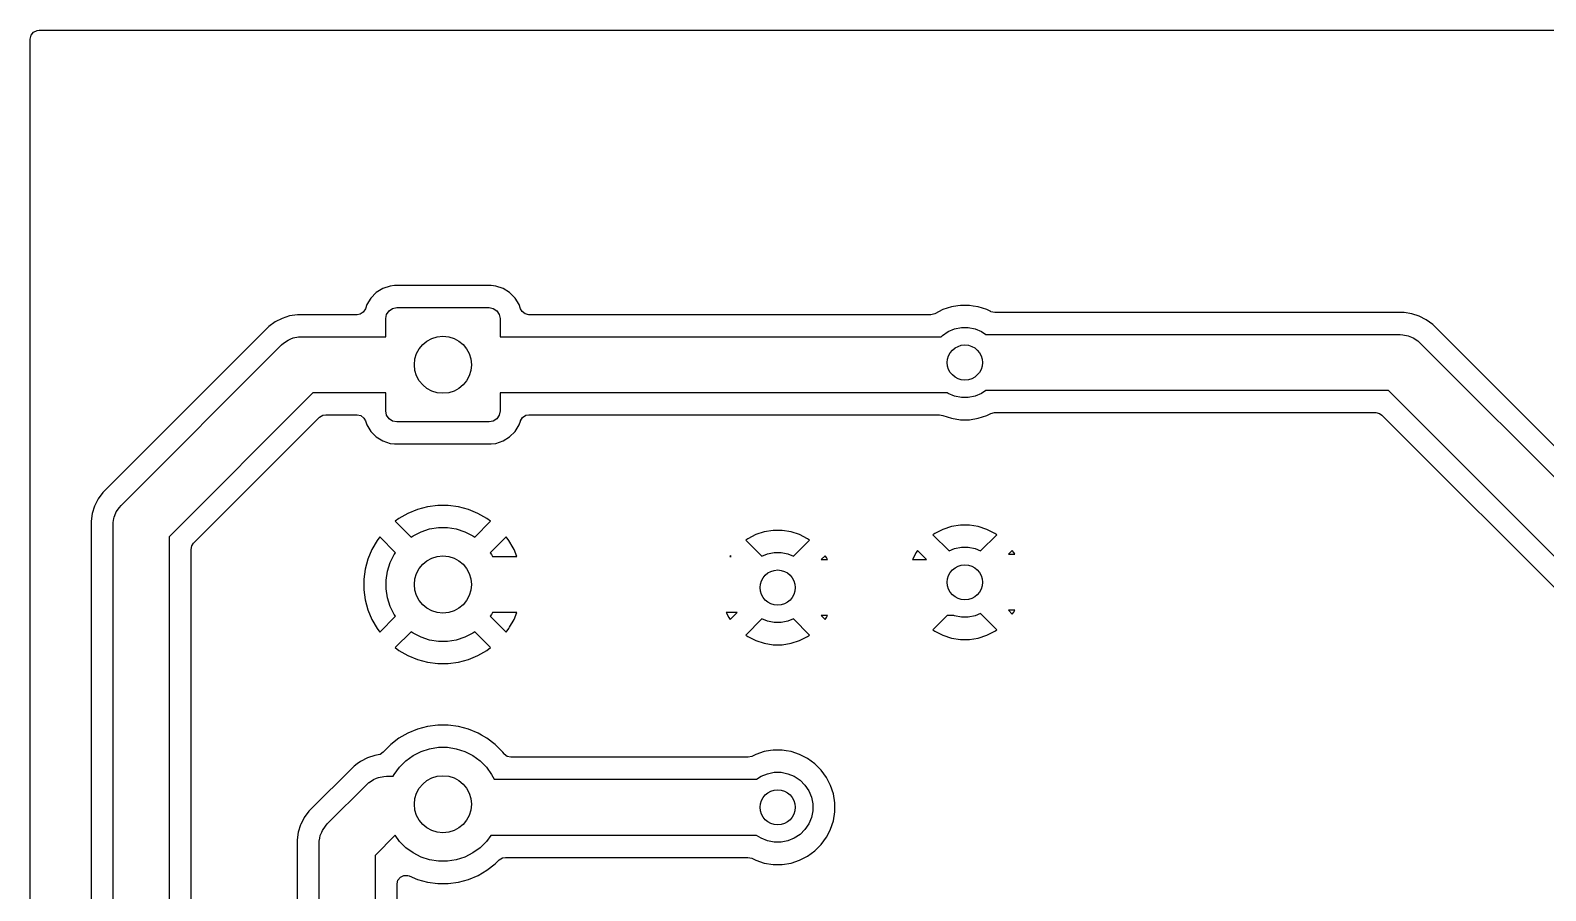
# Model space of a CAD drawing. Extents: x 33.4 to 100, y -151.4 to -67.2.
# Drawn here: x 33.42 to 67.91, y -86.73 to -67.15 of the extents above; entities that cross this region are included whole.
import ezdxf

# ---------------------------------------------------------------- set-up
doc = ezdxf.new("R2010")
doc.units = 0
doc.layers.add('BLACK', color=7, linetype='CONTINUOUS')

msp = doc.modelspace()

# ---------------------------------------------------------------- linework, layer by layer
at = {"layer": 'BLACK', "linetype": 'CONTINUOUS'}
for p, q in [((33.439707, -67.263157), (33.494926, -67.193916)), ((33.494926, -67.193916), (33.574718, -67.155489)), ((33.574718, -67.155489), (33.619, -67.1505)), ((33.619, -67.1505), (99.796183, -67.1505)), ((33.42, -67.3495), (33.439707, -67.263157)), ((33.42, -78.320437), (33.42, -67.3495)), ((41.29384, -73.117291), (41.169791, -73.24134)), ((41.293847, -73.117286), (41.29384, -73.117291)), ((41.443163, -73.025187), (41.293847, -73.117286)), ((41.443165, -73.025186), (41.443163, -73.025187)), ((41.609704, -72.97), (41.443165, -73.025186)), ((41.712486, -72.959501), (41.609704, -72.97)), ((41.712492, -72.9595), (41.712486, -72.959501)), ((43.9125, -72.9595), (41.712492, -72.9595)), ((43.912509, -72.9595), (43.9125, -72.9595)), ((44.015297, -72.970001), (43.912509, -72.9595)), ((44.015299, -72.970001), (44.015297, -72.970001)), ((44.015301, -72.970002), (44.015299, -72.970001)), ((44.181834, -73.025186), (44.015301, -72.970002)), ((44.331156, -73.117288), (44.181834, -73.025186)), ((44.455212, -73.241344), (44.331156, -73.117288)), ((41.077686, -73.390666), (41.046229, -73.485596)), ((41.077687, -73.390663), (41.077686, -73.390666)), ((41.169786, -73.241347), (41.077687, -73.390663)), ((41.169791, -73.24134), (41.169786, -73.241347)), ((41.666829, -73.47903), (41.7625, -73.46)), ((41.7625, -73.46), (43.8625, -73.46)), ((43.8625, -73.46), (43.958171, -73.47903)), ((44.547312, -73.390663), (44.455212, -73.241344)), ((44.547314, -73.390667), (44.547312, -73.390663)), ((44.57877, -73.485595), (44.547314, -73.390667)), ((54.387963, -73.441523), (54.193287, -73.504777)), ((54.38797, -73.441522), (54.387963, -73.441523)), ((54.529135, -73.419163), (54.38797, -73.441522)), ((54.590148, -73.4095), (54.529135, -73.419163)), ((54.794852, -73.4095), (54.590148, -73.4095)), ((54.882235, -73.42334), (54.794852, -73.4095)), ((54.997029, -73.441522), (54.882235, -73.42334)), ((54.997036, -73.441523), (54.997029, -73.441522)), ((55.191714, -73.504778), (54.997036, -73.441523)), ((38.993556, -73.786696), (38.848639, -73.891984)), ((39.153166, -73.705371), (38.993556, -73.786696)), ((39.153167, -73.705371), (39.153166, -73.705371)), ((39.32351, -73.650023), (39.153167, -73.705371)), ((39.323525, -73.650019), (39.32351, -73.650023)), ((39.500437, -73.622), (39.323525, -73.650019)), ((40.85733, -73.622), (39.500437, -73.622)), ((40.926166, -73.609715), (40.85733, -73.622)), ((41.000362, -73.561358), (40.926166, -73.609715)), ((41.046229, -73.485596), (41.000362, -73.561358)), ((41.5125, -73.71), (41.53153, -73.614329)), ((41.5125, -74.1225), (41.5125, -73.71)), ((41.53153, -73.614329), (41.585723, -73.533223)), ((41.585723, -73.533223), (41.666829, -73.47903)), ((43.958171, -73.47903), (44.039277, -73.533223)), ((44.039277, -73.533223), (44.09347, -73.614329)), ((44.09347, -73.614329), (44.1125, -73.71)), ((44.1125, -73.71), (44.1125, -74.1225)), ((44.612085, -73.547074), (44.57877, -73.485595)), ((44.681326, -73.602293), (44.612085, -73.547074)), ((44.767669, -73.622), (44.681326, -73.602293)), ((53.915447, -73.622), (44.767669, -73.622)), ((53.919912, -73.62195), (53.915447, -73.622)), ((54.005791, -73.60031), (53.919912, -73.62195)), ((54.193268, -73.504785), (54.005791, -73.60031)), ((54.193287, -73.504777), (54.193268, -73.504785)), ((55.191719, -73.50478), (55.191714, -73.504778)), ((55.281076, -73.55031), (55.191719, -73.50478)), ((55.285078, -73.552293), (55.281076, -73.55031)), ((55.371421, -73.572), (55.285078, -73.552293)), ((64.689563, -73.572), (55.371421, -73.572)), ((64.866476, -73.600019), (64.689563, -73.572)), ((64.866484, -73.600021), (64.866476, -73.600019)), ((65.036834, -73.655371), (64.866484, -73.600021)), ((65.036853, -73.655379), (65.036834, -73.655371)), ((65.196436, -73.736691), (65.036853, -73.655379)), ((65.34136, -73.841984), (65.196436, -73.736691)), ((38.848639, -73.891984), (35.071984, -77.668639)), ((39.35254, -74.171657), (39.404943, -74.14995)), ((39.404943, -74.14995), (39.527515, -74.125569)), ((39.527515, -74.125569), (39.527534, -74.125569)), ((39.527534, -74.125569), (39.59, -74.1225)), ((39.59, -74.1225), (41.5125, -74.1225)), ((44.1125, -74.1225), (54.154077, -74.1225)), ((54.154077, -74.1225), (54.184985, -74.091592)), ((54.184985, -74.091592), (54.315383, -74.004463)), ((54.315383, -74.004463), (54.460272, -73.944448)), ((54.460272, -73.944448), (54.614086, -73.913852)), ((54.614086, -73.913852), (54.770914, -73.913852)), ((54.770914, -73.913852), (54.924728, -73.944448)), ((54.924728, -73.944448), (55.069617, -74.004463)), ((55.069617, -74.004463), (55.171442, -74.0725)), ((55.171442, -74.0725), (64.6, -74.0725)), ((64.6, -74.0725), (64.662486, -74.07557)), ((64.662486, -74.07557), (64.785057, -74.099951)), ((64.785057, -74.099951), (64.818873, -74.113958)), ((64.818873, -74.113958), (64.900515, -74.147775)), ((64.900515, -74.147775), (65.004426, -74.217206)), ((70.788012, -79.288636), (65.34136, -73.841984)), ((35.489219, -77.959219), (39.13922, -74.309219)), ((39.13922, -74.309219), (39.185564, -74.267215)), ((39.185564, -74.267215), (39.185574, -74.267206)), ((39.185574, -74.267206), (39.289485, -74.197775)), ((39.289485, -74.197775), (39.35254, -74.171657)), ((65.004426, -74.217206), (65.004435, -74.217215)), ((65.004435, -74.217215), (65.050781, -74.259219)), ((65.050781, -74.259219), (70.37078, -79.579219)), ((39.854061, -75.3975), (36.5775, -78.674061)), ((41.5125, -75.3975), (39.854061, -75.3975)), ((41.5125, -75.81), (41.5125, -75.3975)), ((54.288389, -75.3975), (44.1125, -75.3975)), ((44.1125, -75.3975), (44.1125, -75.81)), ((54.315383, -75.415537), (54.288389, -75.3975)), ((54.460272, -75.475552), (54.315383, -75.415537)), ((54.614086, -75.506148), (54.460272, -75.475552)), ((54.770914, -75.506148), (54.614086, -75.506148)), ((54.924728, -75.475552), (54.770914, -75.506148)), ((55.069617, -75.415537), (54.924728, -75.475552)), ((55.171442, -75.3475), (55.069617, -75.415537)), ((64.335938, -75.3475), (55.171442, -75.3475)), ((69.2825, -80.294061), (64.335938, -75.3475)), ((41.53153, -75.905671), (41.5125, -75.81)), ((44.1125, -75.81), (44.09347, -75.905671)), ((55.191719, -75.91522), (55.281076, -75.869689)), ((55.281076, -75.869689), (55.366955, -75.84805)), ((55.366955, -75.84805), (55.371421, -75.848)), ((55.371421, -75.848), (64.046197, -75.848)), ((64.046197, -75.848), (64.13254, -75.867707)), ((64.13254, -75.867707), (64.186911, -75.906286)), ((37.136286, -78.823089), (40.003089, -75.956286)), ((40.003089, -75.956286), (40.078077, -75.909167)), ((40.078077, -75.909167), (40.143803, -75.898)), ((40.143803, -75.898), (40.857331, -75.898)), ((40.857331, -75.898), (40.943674, -75.917707)), ((40.943674, -75.917707), (41.012915, -75.972926)), ((41.012915, -75.972926), (41.04623, -76.034405)), ((41.04623, -76.034405), (41.077685, -76.129332)), ((41.077685, -76.129332), (41.077686, -76.129334)), ((41.077686, -76.129334), (41.169788, -76.278656)), ((41.585723, -75.986777), (41.53153, -75.905671)), ((41.666829, -76.04097), (41.585723, -75.986777)), ((41.7625, -76.06), (41.666829, -76.04097)), ((43.8625, -76.06), (41.7625, -76.06)), ((43.958171, -76.04097), (43.8625, -76.06)), ((44.039277, -75.986777), (43.958171, -76.04097)), ((44.09347, -75.905671), (44.039277, -75.986777)), ((44.455212, -76.278656), (44.547314, -76.129334)), ((44.547314, -76.129334), (44.576248, -76.042017)), ((44.576248, -76.042017), (44.578771, -76.034404)), ((44.578771, -76.034404), (44.624638, -75.958642)), ((44.624638, -75.958642), (44.698834, -75.910285)), ((44.698834, -75.910285), (44.76767, -75.898)), ((44.76767, -75.898), (54.112124, -75.898)), ((54.112124, -75.898), (54.188276, -75.913147)), ((54.188276, -75.913147), (54.193278, -75.915218)), ((54.193278, -75.915218), (54.193281, -75.91522)), ((54.193281, -75.91522), (54.387966, -75.978477)), ((54.387966, -75.978477), (54.590148, -76.0105)), ((54.590148, -76.0105), (54.590149, -76.0105)), ((54.590149, -76.0105), (54.794851, -76.0105)), ((54.794851, -76.0105), (54.794852, -76.0105)), ((54.794852, -76.0105), (54.997034, -75.978477)), ((54.997034, -75.978477), (55.191719, -75.91522)), ((64.186911, -75.906286), (68.723714, -80.443089)), ((41.169788, -76.278656), (41.293844, -76.402712)), ((41.293844, -76.402712), (41.443166, -76.494814)), ((41.443166, -76.494814), (41.609703, -76.549999)), ((41.609703, -76.549999), (41.712491, -76.5605)), ((41.712491, -76.5605), (43.912508, -76.560499)), ((43.912508, -76.560499), (44.015297, -76.549999)), ((44.015297, -76.549999), (44.181834, -76.494814)), ((44.181834, -76.494814), (44.331156, -76.402712)), ((44.331156, -76.402712), (44.455212, -76.278656)), ((34.966694, -77.813558), (34.884657, -77.974566)), ((35.071984, -77.668639), (34.966694, -77.813558)), ((34.830019, -78.143525), (34.802, -78.320437)), ((34.830023, -78.143509), (34.830019, -78.143525)), ((34.882957, -77.980596), (34.830023, -78.143509)), ((34.884657, -77.974566), (34.882957, -77.980596)), ((35.30557, -78.347514), (35.322949, -78.260143)), ((35.322949, -78.260143), (35.329951, -78.224943)), ((35.329951, -78.224943), (35.343958, -78.191126)), ((35.343958, -78.191126), (35.377775, -78.109485)), ((35.377775, -78.109485), (35.447206, -78.005574)), ((35.447206, -78.005574), (35.447215, -78.005564)), ((35.447215, -78.005564), (35.489219, -77.959219)), ((41.810327, -78.260143), (41.728775, -78.32272)), ((42.014666, -78.142167), (41.810327, -78.260143)), ((42.014677, -78.142162), (42.014666, -78.142167)), ((42.232659, -78.051872), (42.014677, -78.142162)), ((42.232671, -78.051868), (42.232659, -78.051872)), ((42.460581, -77.990799), (42.232671, -78.051868)), ((42.46059, -77.990797), (42.460581, -77.990799)), ((42.694514, -77.96), (42.46059, -77.990797)), ((42.930485, -77.96), (42.694514, -77.96)), ((43.164409, -77.990797), (42.930485, -77.96)), ((43.164418, -77.990799), (43.164409, -77.990797)), ((43.392328, -78.051868), (43.164418, -77.990799)), ((43.39234, -78.051872), (43.392328, -78.051868)), ((43.610322, -78.142162), (43.39234, -78.051872)), ((43.610337, -78.14217), (43.610322, -78.142162)), ((43.814669, -78.260142), (43.610337, -78.14217)), ((43.896224, -78.322721), (43.814669, -78.260142)), ((33.42, -151.246183), (33.42, -78.320437)), ((34.802, -78.320437), (34.802, -127.669562)), ((35.3025, -78.41), (35.30557, -78.347514)), ((35.3025, -127.58), (35.3025, -78.41)), ((41.728775, -78.32272), (41.728775, -78.322721)), ((41.728775, -78.322721), (42.089447, -78.683393)), ((42.133252, -78.651568), (42.315012, -78.558957)), ((42.315012, -78.558957), (42.509021, -78.495919)), ((42.509021, -78.495919), (42.710503, -78.464007)), ((42.710503, -78.464007), (42.914497, -78.464007)), ((42.914497, -78.464007), (43.115979, -78.495919)), ((43.115979, -78.495919), (43.309988, -78.558957)), ((43.309988, -78.558957), (43.491748, -78.651568)), ((43.535552, -78.683393), (43.896224, -78.322721)), ((49.933473, -78.625242), (49.751157, -78.718136)), ((49.933476, -78.625241), (49.933473, -78.625242)), ((50.128078, -78.562011), (49.933476, -78.625241)), ((50.12809, -78.562008), (50.128078, -78.562011)), ((50.330188, -78.53), (50.12809, -78.562008)), ((50.534812, -78.53), (50.330188, -78.53)), ((50.736909, -78.562008), (50.534812, -78.53)), ((50.736921, -78.562011), (50.736909, -78.562008)), ((50.931523, -78.625241), (50.736921, -78.562011)), ((50.931526, -78.625242), (50.931523, -78.625241)), ((51.113848, -78.718139), (50.931526, -78.625242)), ((54.011145, -78.598144), (53.966576, -78.630524)), ((53.966576, -78.630524), (54.333154, -78.997101)), ((54.011157, -78.598136), (54.011145, -78.598144)), ((54.193473, -78.505242), (54.011157, -78.598136)), ((54.193476, -78.505241), (54.193473, -78.505242)), ((54.388078, -78.442011), (54.193476, -78.505241)), ((54.38809, -78.442008), (54.388078, -78.442011)), ((54.590188, -78.41), (54.38809, -78.442008)), ((54.794812, -78.41), (54.590188, -78.41)), ((54.996909, -78.442008), (54.794812, -78.41)), ((54.996921, -78.442011), (54.996909, -78.442008)), ((55.191523, -78.505241), (54.996921, -78.442011)), ((55.051844, -78.997101), (55.418422, -78.630524)), ((55.191526, -78.505242), (55.191523, -78.505241)), ((55.373848, -78.598139), (55.191526, -78.505242)), ((55.418422, -78.630524), (55.373848, -78.598139)), ((36.5775, -78.674061), (36.5775, -127.315938)), ((37.078, -78.963803), (37.097707, -78.87746)), ((37.078, -79.642014), (37.078, -78.963803)), ((37.097707, -78.87746), (37.136286, -78.823089)), ((41.194662, -78.962177), (41.104372, -79.180159)), ((41.194667, -78.962166), (41.194662, -78.962177)), ((41.312643, -78.757827), (41.194667, -78.962166)), ((41.37522, -78.676275), (41.312643, -78.757827)), ((41.375221, -78.676275), (41.37522, -78.676275)), ((41.735893, -79.036947), (41.375221, -78.676275)), ((42.089447, -78.683393), (42.133252, -78.651568)), ((43.491748, -78.651568), (43.535552, -78.683393)), ((44.249777, -78.676274), (43.889105, -79.036946)), ((44.249778, -78.676275), (44.249777, -78.676274)), ((44.312352, -78.757823), (44.249778, -78.676275)), ((44.312355, -78.757826), (44.312352, -78.757823)), ((44.409374, -78.925866), (44.312355, -78.757826)), ((44.409375, -78.925868), (44.409374, -78.925866)), ((44.430332, -78.962166), (44.409375, -78.925868)), ((44.430337, -78.962177), (44.430332, -78.962166)), ((44.496744, -79.1225), (44.430337, -78.962177)), ((49.751145, -78.718144), (49.706576, -78.750524)), ((49.706576, -78.750524), (50.073154, -79.117101)), ((49.751157, -78.718136), (49.751145, -78.718144)), ((50.791844, -79.117101), (51.158422, -78.750524)), ((51.158422, -78.750524), (51.113848, -78.718139)), ((53.613024, -78.984076), (53.580644, -79.028645)), ((53.821448, -79.1925), (53.613024, -78.984076)), ((54.333154, -78.997101), (54.460272, -78.944448)), ((54.460272, -78.944448), (54.614086, -78.913852)), ((54.614086, -78.913852), (54.770914, -78.913852)), ((54.770914, -78.913852), (54.924728, -78.944448)), ((54.924728, -78.944448), (55.051844, -78.997101)), ((55.771974, -78.984077), (55.683551, -79.0725)), ((55.80436, -79.028651), (55.771974, -78.984077)), ((41.104368, -79.180171), (41.043299, -79.408081)), ((41.104372, -79.180159), (41.104368, -79.180171)), ((41.548419, -79.456521), (41.611457, -79.262512)), ((41.611457, -79.262512), (41.704068, -79.080752)), ((41.704068, -79.080752), (41.735893, -79.036947)), ((43.889105, -79.036946), (43.920932, -79.080752)), ((43.920932, -79.080752), (43.942204, -79.1225)), ((43.942204, -79.1225), (44.496744, -79.1225)), ((49.353024, -79.104076), (49.339639, -79.1225)), ((49.339639, -79.1225), (49.371448, -79.1225)), ((49.371448, -79.1225), (49.353024, -79.104076)), ((50.073154, -79.117101), (50.200272, -79.064448)), ((50.200272, -79.064448), (50.354086, -79.033852)), ((50.354086, -79.033852), (50.510914, -79.033852)), ((50.510914, -79.033852), (50.664728, -79.064448)), ((50.664728, -79.064448), (50.791844, -79.117101)), ((51.511974, -79.104077), (51.423551, -79.1925)), ((51.423551, -79.1925), (51.566702, -79.1925)), ((51.54436, -79.148651), (51.511974, -79.104077)), ((51.566702, -79.1925), (51.54436, -79.148651)), ((53.580636, -79.028657), (53.497154, -79.1925)), ((53.497154, -79.1925), (53.821448, -79.1925)), ((53.580644, -79.028645), (53.580636, -79.028657)), ((55.683551, -79.0725), (55.826702, -79.0725)), ((55.826702, -79.0725), (55.80436, -79.028651)), ((37.078, -85.570437), (37.078, -79.642014)), ((41.043297, -79.40809), (41.0125, -79.642014)), ((41.0125, -79.642014), (41.0125, -79.877985)), ((41.043299, -79.408081), (41.043297, -79.40809)), ((41.516507, -79.658003), (41.548419, -79.456521)), ((41.516507, -79.861997), (41.516507, -79.658003)), ((41.0125, -79.877985), (41.043297, -80.111909)), ((41.548419, -80.063479), (41.516507, -79.861997)), ((41.043297, -80.111909), (41.043299, -80.111918)), ((41.043299, -80.111918), (41.104368, -80.339828)), ((41.104368, -80.339828), (41.104372, -80.33984)), ((41.104372, -80.33984), (41.194662, -80.557822)), ((41.611457, -80.257488), (41.548419, -80.063479)), ((41.704068, -80.439248), (41.611457, -80.257488)), ((55.683552, -80.3475), (55.771973, -80.435921)), ((55.826701, -80.3475), (55.683552, -80.3475)), ((55.804361, -80.391346), (55.826701, -80.3475)), ((41.194662, -80.557822), (41.19467, -80.557837)), ((41.19467, -80.557837), (41.312642, -80.762169)), ((41.375221, -80.843723), (41.735892, -80.483051)), ((41.735892, -80.483051), (41.704068, -80.439248)), ((43.920932, -80.439248), (43.889105, -80.483052)), ((43.889105, -80.483052), (44.249777, -80.843724)), ((43.942204, -80.3975), (43.920932, -80.439248)), ((44.496744, -80.3975), (43.942204, -80.3975)), ((44.328547, -80.734128), (44.430332, -80.557833)), ((44.430332, -80.557833), (44.430337, -80.557822)), ((44.430337, -80.557822), (44.496744, -80.3975)), ((49.262631, -80.3975), (49.320639, -80.511348)), ((49.511446, -80.3975), (49.262631, -80.3975)), ((49.320639, -80.511348), (49.353024, -80.555921)), ((49.353024, -80.555922), (49.511446, -80.3975)), ((49.353024, -80.555921), (49.353024, -80.555922)), ((50.073154, -80.542898), (49.706577, -80.909474)), ((50.200272, -80.595552), (50.073154, -80.542898)), ((50.354086, -80.626148), (50.200272, -80.595552)), ((50.510914, -80.626148), (50.354086, -80.626148)), ((50.664728, -80.595552), (50.510914, -80.626148)), ((50.791845, -80.542897), (50.664728, -80.595552)), ((51.158421, -80.909473), (50.791845, -80.542897)), ((51.423552, -80.4675), (51.511973, -80.555921)), ((51.566701, -80.4675), (51.423552, -80.4675)), ((51.511973, -80.555921), (51.511975, -80.555921)), ((51.511975, -80.555921), (51.544361, -80.511346)), ((51.544361, -80.511346), (51.566701, -80.4675)), ((54.288552, -80.4675), (53.966577, -80.789474)), ((54.440833, -80.4675), (54.288552, -80.4675)), ((54.460272, -80.475552), (54.440833, -80.4675)), ((54.614086, -80.506148), (54.460272, -80.475552)), ((54.770914, -80.506148), (54.614086, -80.506148)), ((54.924728, -80.475552), (54.770914, -80.506148)), ((55.051845, -80.422897), (54.924728, -80.475552)), ((55.418421, -80.789473), (55.051845, -80.422897)), ((55.771973, -80.435921), (55.771975, -80.435921)), ((55.771975, -80.435921), (55.804361, -80.391346)), ((41.312642, -80.762169), (41.375221, -80.843723)), ((42.089446, -80.836605), (41.728774, -81.197277)), ((42.133252, -80.868432), (42.089446, -80.836605)), ((42.315012, -80.961043), (42.133252, -80.868432)), ((42.509021, -81.024081), (42.315012, -80.961043)), ((42.710503, -81.055993), (42.509021, -81.024081)), ((42.914497, -81.055993), (42.710503, -81.055993)), ((43.115979, -81.024081), (42.914497, -81.055993)), ((43.309988, -80.961043), (43.115979, -81.024081)), ((43.491748, -80.868432), (43.309988, -80.961043)), ((43.535552, -80.836605), (43.491748, -80.868432)), ((43.896224, -81.197277), (43.535552, -80.836605)), ((44.249777, -80.843723), (44.312357, -80.762169)), ((44.249777, -80.843724), (44.249777, -80.843723)), ((44.312357, -80.762169), (44.328547, -80.734129)), ((44.328547, -80.734129), (44.328547, -80.734128)), ((49.706577, -80.909474), (49.706577, -80.909475)), ((49.706577, -80.909475), (49.751151, -80.94186)), ((49.751151, -80.94186), (49.933473, -81.034757)), ((49.933473, -81.034757), (49.933476, -81.034758)), ((49.933476, -81.034758), (50.128078, -81.097988)), ((50.736921, -81.097988), (50.931523, -81.034758)), ((50.931523, -81.034758), (50.931526, -81.034757)), ((50.931526, -81.034757), (51.113846, -80.941861)), ((51.113846, -80.941861), (51.158421, -80.909475)), ((51.158421, -80.909475), (51.158421, -80.909473)), ((53.966577, -80.789474), (53.966577, -80.789475)), ((53.966577, -80.789475), (54.011151, -80.82186)), ((54.011151, -80.82186), (54.193473, -80.914757)), ((54.193473, -80.914757), (54.193476, -80.914758)), ((54.193476, -80.914758), (54.388078, -80.977988)), ((54.388078, -80.977988), (54.38809, -80.977991)), ((54.38809, -80.977991), (54.590188, -81.01)), ((54.590188, -81.01), (54.794812, -81.01)), ((54.794812, -81.01), (54.996909, -80.977991)), ((54.996909, -80.977991), (54.996921, -80.977988)), ((54.996921, -80.977988), (55.191523, -80.914758)), ((55.191523, -80.914758), (55.191526, -80.914757)), ((55.191526, -80.914757), (55.373846, -80.821861)), ((55.373846, -80.821861), (55.418421, -80.789475)), ((55.418421, -80.789475), (55.418421, -80.789473)), ((41.728774, -81.197277), (41.728775, -81.197278)), ((41.728775, -81.197278), (41.810323, -81.259852)), ((41.810323, -81.259852), (41.810326, -81.259855)), ((41.810326, -81.259855), (42.014662, -81.377829)), ((42.014662, -81.377829), (42.014677, -81.377837)), ((42.014677, -81.377837), (42.232659, -81.468127)), ((43.39234, -81.468127), (43.610322, -81.377837)), ((43.610322, -81.377837), (43.610326, -81.377835)), ((43.610326, -81.377835), (43.814671, -81.259855)), ((43.814671, -81.259855), (43.896223, -81.197277)), ((43.896223, -81.197277), (43.896224, -81.197277)), ((50.128078, -81.097988), (50.12809, -81.097991)), ((50.12809, -81.097991), (50.330188, -81.13)), ((50.330188, -81.13), (50.534812, -81.13)), ((50.534812, -81.13), (50.736909, -81.097991)), ((50.736909, -81.097991), (50.736921, -81.097988)), ((42.232659, -81.468127), (42.232671, -81.468131)), ((42.232671, -81.468131), (42.460581, -81.5292)), ((42.460581, -81.5292), (42.46059, -81.529202)), ((42.46059, -81.529202), (42.694514, -81.559999)), ((42.694514, -81.559999), (42.69452, -81.56)), ((42.69452, -81.56), (42.93048, -81.56)), ((42.93048, -81.56), (42.930485, -81.559999)), ((42.930485, -81.559999), (43.164409, -81.529202)), ((43.164409, -81.529202), (43.164418, -81.5292)), ((43.164418, -81.5292), (43.392328, -81.468131)), ((43.392328, -81.468131), (43.39234, -81.468127)), ((42.232509, -83.051393), (42.014455, -83.141714)), ((42.460482, -82.990308), (42.232509, -83.051393)), ((42.460486, -82.990307), (42.460482, -82.990307)), ((42.460482, -82.990307), (42.460482, -82.990308)), ((42.694489, -82.9595), (42.460486, -82.990307)), ((42.930511, -82.9595), (42.694489, -82.9595)), ((43.164514, -82.990307), (42.930511, -82.9595)), ((43.278503, -83.02085), (43.164514, -82.990307)), ((43.39249, -83.051393), (43.278503, -83.02085)), ((43.392491, -83.051393), (43.39249, -83.051393)), ((43.392493, -83.051394), (43.392491, -83.051393)), ((43.610549, -83.141716), (43.392493, -83.051394)), ((41.622802, -83.403406), (41.455898, -83.570311)), ((41.810054, -83.259723), (41.622802, -83.403406)), ((42.014453, -83.141715), (41.810054, -83.259723)), ((42.014455, -83.141714), (42.014453, -83.141715)), ((42.509021, -83.495919), (42.710503, -83.464007)), ((42.710503, -83.464007), (42.914497, -83.464007)), ((42.914497, -83.464007), (43.115979, -83.495919)), ((43.691633, -83.18853), (43.610549, -83.141716)), ((43.814945, -83.259723), (43.691633, -83.18853)), ((44.002202, -83.40341), (43.814945, -83.259723)), ((44.169085, -83.570293), (44.002202, -83.40341)), ((40.933559, -83.786693), (40.862898, -83.838032)), ((41.093159, -83.705373), (40.933559, -83.786693)), ((41.093166, -83.705371), (41.093159, -83.705373)), ((41.263513, -83.650021), (41.093166, -83.705371)), ((41.263519, -83.65002), (41.263513, -83.650021)), ((41.3347, -83.638746), (41.263519, -83.65002)), ((41.381418, -83.625337), (41.3347, -83.638746)), ((41.451225, -83.574829), (41.381418, -83.625337)), ((41.451303, -83.574907), (41.451225, -83.574829)), ((41.451788, -83.574421), (41.451303, -83.574907)), ((41.45317, -83.573422), (41.451788, -83.574421)), ((41.455898, -83.570311), (41.45317, -83.573422)), ((41.823972, -83.915718), (41.968218, -83.771472)), ((41.968218, -83.771472), (42.133252, -83.651568)), ((42.133252, -83.651568), (42.315012, -83.558957)), ((42.315012, -83.558957), (42.509021, -83.495919)), ((43.115979, -83.495919), (43.309988, -83.558957)), ((43.309988, -83.558957), (43.491748, -83.651568)), ((43.491748, -83.651568), (43.656782, -83.771472)), ((43.656782, -83.771472), (43.801028, -83.915718)), ((44.16909, -83.570299), (44.169085, -83.570293)), ((44.169092, -83.570301), (44.16909, -83.570299)), ((44.172253, -83.574421), (44.169092, -83.570301)), ((44.202735, -83.614145), (44.172253, -83.574421)), ((44.205027, -83.617074), (44.202735, -83.614145)), ((44.274268, -83.672293), (44.205027, -83.617074)), ((44.360611, -83.692), (44.274268, -83.672293)), ((49.753579, -83.692), (44.360611, -83.692)), ((49.758045, -83.69195), (49.753579, -83.692)), ((49.843924, -83.67031), (49.758045, -83.69195)), ((49.93328, -83.62478), (49.843924, -83.67031)), ((49.933285, -83.624778), (49.93328, -83.62478)), ((50.127963, -83.561523), (49.933285, -83.624778)), ((50.12797, -83.561522), (50.127963, -83.561523)), ((50.269135, -83.539163), (50.12797, -83.561522)), ((50.330148, -83.5295), (50.269135, -83.539163)), ((50.534852, -83.5295), (50.330148, -83.5295)), ((50.622235, -83.54334), (50.534852, -83.5295)), ((50.737029, -83.561522), (50.622235, -83.54334)), ((50.737036, -83.561523), (50.737029, -83.561522)), ((50.931712, -83.624777), (50.737036, -83.561523)), ((50.931731, -83.624785), (50.931712, -83.624777)), ((51.114099, -83.717706), (50.931731, -83.624785)), ((51.114109, -83.717712), (51.114099, -83.717706)), ((51.114111, -83.717713), (51.114109, -83.717712)), ((51.279719, -83.838034), (51.11411, -83.717713)), ((51.11411, -83.717713), (51.114111, -83.717713)), ((40.788636, -83.891987), (39.761984, -84.918639)), ((40.788638, -83.891986), (40.788636, -83.891987)), ((40.788641, -83.891983), (40.788638, -83.891986)), ((40.788643, -83.891982), (40.788641, -83.891983)), ((40.862898, -83.838032), (40.788643, -83.891982)), ((41.297119, -84.16976), (41.344943, -84.149951)), ((41.344943, -84.149951), (41.467514, -84.12557)), ((41.467514, -84.12557), (41.53, -84.1225)), ((41.53, -84.1225), (41.682796, -84.1225)), ((41.682796, -84.1225), (41.704068, -84.080752)), ((41.704068, -84.080752), (41.823972, -83.915718)), ((43.801028, -83.915718), (43.920932, -84.080752)), ((43.920932, -84.080752), (43.97787, -84.1925)), ((49.953558, -84.1925), (50.055383, -84.124463)), ((50.055383, -84.124463), (50.200272, -84.064448)), ((50.200272, -84.064448), (50.354086, -84.033852)), ((50.354086, -84.033852), (50.510914, -84.033852)), ((50.510914, -84.033852), (50.664728, -84.064448)), ((50.664728, -84.064448), (50.809617, -84.124463)), ((50.809617, -84.124463), (50.940015, -84.211592)), ((51.424466, -83.982781), (51.279719, -83.838034)), ((51.424467, -83.982783), (51.424466, -83.982781)), ((51.544787, -84.14839), (51.424467, -83.982783)), ((51.544793, -84.1484), (51.544787, -84.14839)), ((51.637714, -84.330768), (51.544793, -84.1484)), ((40.179219, -85.209219), (41.079219, -84.30922)), ((41.079219, -84.30922), (41.125574, -84.267206)), ((41.125574, -84.267206), (41.132599, -84.262512)), ((41.132599, -84.262512), (41.229485, -84.197775)), ((41.229485, -84.197775), (41.297119, -84.16976)), ((43.97787, -84.1925), (49.953558, -84.1925)), ((50.940015, -84.211592), (51.050908, -84.322485)), ((51.050908, -84.322485), (51.138037, -84.452883)), ((51.138037, -84.452883), (51.198052, -84.597772)), ((51.637716, -84.330775), (51.637714, -84.330768)), ((51.63772, -84.330781), (51.637716, -84.330775)), ((51.700977, -84.525466), (51.63772, -84.330781)), ((51.198052, -84.597772), (51.228648, -84.751586)), ((51.228648, -84.751586), (51.228648, -84.908414)), ((51.733, -84.727648), (51.700977, -84.525466)), ((51.733, -84.932352), (51.733, -84.727648)), ((39.656694, -85.063558), (39.574657, -85.224566)), ((39.761984, -84.918639), (39.656694, -85.063558)), ((51.198052, -85.062228), (51.138037, -85.207117)), ((51.228648, -84.908414), (51.198052, -85.062228)), ((51.63772, -85.329219), (51.700977, -85.134534)), ((51.700977, -85.134534), (51.733, -84.932352)), ((39.520019, -85.393525), (39.492, -85.570437)), ((39.520023, -85.393509), (39.520019, -85.393525)), ((39.572957, -85.230596), (39.520023, -85.393509)), ((39.574657, -85.224566), (39.572957, -85.230596)), ((39.99557, -85.597514), (40.007898, -85.535537)), ((40.007898, -85.535537), (40.019951, -85.474943)), ((40.019951, -85.474943), (40.053301, -85.39443)), ((40.053301, -85.39443), (40.067775, -85.359485)), ((40.067775, -85.359485), (40.137206, -85.255574)), ((40.137206, -85.255574), (40.137215, -85.255564)), ((40.137215, -85.255564), (40.179219, -85.209219)), ((41.724369, -85.467191), (41.2675, -85.924061)), ((41.823972, -85.604282), (41.724369, -85.467191)), ((43.900406, -85.4675), (43.801028, -85.604282)), ((49.953558, -85.4675), (43.900406, -85.4675)), ((50.055383, -85.535537), (49.953558, -85.4675)), ((50.200272, -85.595552), (50.055383, -85.535537)), ((50.809617, -85.535537), (50.664728, -85.595552)), ((50.940015, -85.448408), (50.809617, -85.535537)), ((51.050908, -85.337515), (50.940015, -85.448408)), ((51.138037, -85.207117), (51.050908, -85.337515)), ((51.424466, -85.677219), (51.544787, -85.51161)), ((51.544787, -85.51161), (51.604955, -85.393525)), ((51.604955, -85.393525), (51.637714, -85.329231)), ((51.637714, -85.329229), (51.63772, -85.329219)), ((51.637714, -85.329231), (51.637714, -85.329229)), ((37.078, -127.026197), (37.078, -85.570437)), ((39.492, -85.570437), (39.492, -114.669562)), ((39.9925, -85.66), (39.99557, -85.597514)), ((39.9925, -114.58), (39.9925, -85.66)), ((41.968218, -85.748528), (41.823972, -85.604282)), ((42.133252, -85.868432), (41.968218, -85.748528)), ((42.315012, -85.961043), (42.133252, -85.868432)), ((43.491748, -85.868432), (43.309988, -85.961043)), ((43.656782, -85.748528), (43.491748, -85.868432)), ((43.801028, -85.604282), (43.656782, -85.748528)), ((50.354086, -85.626148), (50.200272, -85.595552)), ((50.510914, -85.626148), (50.354086, -85.626148)), ((50.664728, -85.595552), (50.510914, -85.626148)), ((51.11411, -85.942287), (51.279719, -85.821966)), ((51.279719, -85.821966), (51.424466, -85.677219)), ((41.2675, -85.924061), (41.2675, -114.315938)), ((42.509021, -86.024081), (42.315012, -85.961043)), ((42.710503, -86.055993), (42.509021, -86.024081)), ((42.914497, -86.055993), (42.710503, -86.055993)), ((43.115979, -86.024081), (42.914497, -86.055993)), ((43.309988, -85.961043), (43.115979, -86.024081)), ((43.81495, -86.260273), (44.002199, -86.116592)), ((44.002199, -86.116592), (44.092506, -86.026284)), ((44.092506, -86.026284), (44.167492, -85.979168)), ((44.167492, -85.979168), (44.233219, -85.968)), ((44.233219, -85.968), (49.753579, -85.968)), ((49.753579, -85.968), (49.839922, -85.987707)), ((49.839922, -85.987707), (49.843916, -85.989686)), ((49.843916, -85.989686), (49.933281, -86.03522)), ((49.933281, -86.03522), (50.127966, -86.098477)), ((50.127966, -86.098477), (50.330148, -86.1305)), ((50.330148, -86.1305), (50.330149, -86.1305)), ((50.330149, -86.1305), (50.534851, -86.1305)), ((50.534851, -86.1305), (50.534852, -86.1305)), ((50.534852, -86.1305), (50.737034, -86.098477)), ((50.737034, -86.098477), (50.931719, -86.03522)), ((50.931719, -86.03522), (51.021077, -85.98969)), ((51.021077, -85.98969), (51.114099, -85.942293)), ((51.114099, -85.942293), (51.114103, -85.94229)), ((51.114103, -85.94229), (51.11411, -85.942287)), ((41.768, -86.574025), (41.787707, -86.487682)), ((41.768, -114.026197), (41.768, -86.574025)), ((41.787707, -86.487682), (41.842926, -86.418441)), ((41.842926, -86.418441), (41.922718, -86.380014)), ((41.922718, -86.380014), (42.011282, -86.380014)), ((42.011282, -86.380014), (42.043151, -86.390172)), ((42.043151, -86.390172), (42.232507, -86.468606)), ((42.232507, -86.468606), (42.460486, -86.529693)), ((42.460486, -86.529693), (42.694489, -86.5605)), ((42.694489, -86.5605), (42.694492, -86.5605)), ((42.694492, -86.5605), (42.930508, -86.5605)), ((42.930508, -86.5605), (42.930511, -86.5605)), ((42.930511, -86.5605), (43.164514, -86.529693)), ((43.164514, -86.529693), (43.392493, -86.468606)), ((43.392493, -86.468606), (43.610549, -86.378284)), ((43.610549, -86.378284), (43.81495, -86.260273))]:
    msp.add_line(p, q, dxfattribs=at)
at = {"layer": 'BLACK'}
for centre, radius in [((42.8125, -74.76), 0.65), ((54.6925, -74.71), 0.4), ((42.8125, -79.76), 0.65), ((54.6925, -79.71), 0.4), ((50.4325, -79.83), 0.4), ((42.8125, -84.76), 0.65), ((50.4325, -84.83), 0.4)]:
    msp.add_circle(centre, radius, dxfattribs=at)
at = {"layer": 'WHITE'}
for centre, radius in [((42.8125, -74.76), 0.65), ((54.6925, -74.71), 0.4), ((42.8125, -79.76), 0.65), ((54.6925, -79.71), 0.4), ((50.4325, -79.83), 0.4), ((42.8125, -84.76), 0.65), ((50.4325, -84.83), 0.4)]:
    msp.add_circle(centre, radius, dxfattribs=at)

doc.saveas('drawing.dxf')
